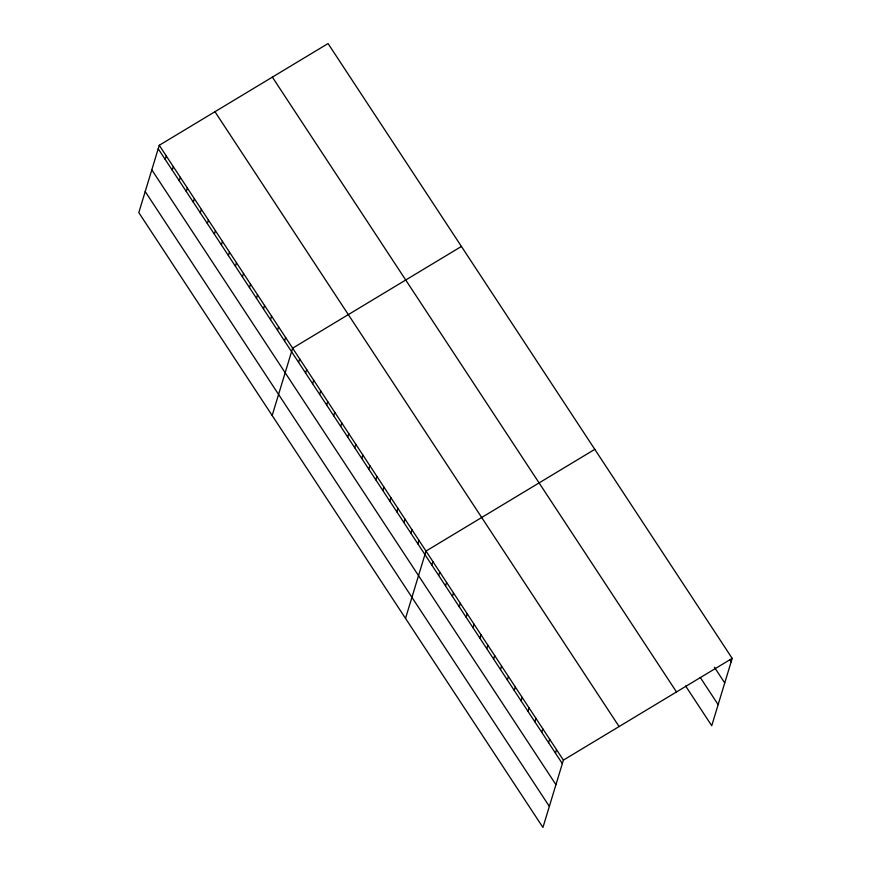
<?xml version="1.0" encoding="UTF-8"?>
<svg xmlns="http://www.w3.org/2000/svg" width="871" height="871" viewBox="0 0 871 871"><rect width="100%" height="100%" fill="white"/><g stroke="black" fill="none" stroke-linecap="round" stroke-linejoin="round"><path stroke-width="1.31" d="M159.262 145.283L138.805 212.611L542.938 827.45L563.395 760.122L732.195 658.389L328.062 43.55L159.262 145.283L563.395 760.122M165.218 159.447L166.285 155.963M172.24 170.128L173.296 166.644M179.263 180.809L180.319 177.325M186.285 191.478L187.341 187.994M193.297 202.159L194.353 198.675M200.319 212.84L201.375 209.356M207.342 223.52L208.398 220.036M214.353 234.201L215.42 230.717M221.376 244.882L222.432 241.398M228.398 255.551L229.454 252.067M235.41 266.232L236.477 262.748M242.432 276.913L243.488 273.429M249.454 287.593L250.51 284.109M256.466 298.274L257.533 294.79M263.488 308.955L264.544 305.471M270.511 319.624L271.567 316.14M277.533 330.305L278.589 326.821M284.545 340.986L285.601 337.502M272.166 415.511L292.623 348.182L461.423 246.449M298.59 362.347L299.646 358.863M305.601 373.028L306.668 369.533M312.624 383.697L313.68 380.213M319.646 394.378L320.702 390.894M326.658 405.059L327.725 401.575M333.68 415.739L334.736 412.255M340.703 426.42L341.759 422.936M347.714 437.09L348.781 433.606M354.737 447.77L355.793 444.286M361.759 458.451L362.815 454.967M368.781 469.131L369.837 465.647M375.793 479.812L376.849 476.328M382.815 490.493L383.871 487.009M389.838 501.163L390.894 497.679M396.849 511.843L397.916 508.359M403.872 522.524L404.928 519.04M410.894 533.204L411.95 529.72M417.906 543.885L418.973 540.401M405.527 618.41L425.984 551.082L594.795 449.338M431.798 565.018L432.854 561.534M438.668 575.47L439.724 571.986M445.538 585.922L446.594 582.438M452.408 596.374L453.464 592.89M459.278 606.826L460.334 603.342M466.148 617.278L467.204 613.794M473.018 627.73L474.074 624.246M479.888 638.182L480.955 634.698M486.758 648.634L487.825 645.15M493.628 659.086L494.695 655.602M500.498 669.538L501.565 666.054M507.368 679.99L508.435 676.506M514.238 690.442L515.305 686.958M521.108 700.894L522.175 697.41M527.978 711.346L529.045 707.862M534.848 721.798L535.915 718.314M541.718 732.25L542.785 728.766M548.588 742.702L549.655 739.218M555.458 753.154L556.525 749.67M732.195 658.389L711.738 725.717L685.629 686M729.756 659.783L731.139 661.873M714.427 667.262L724.737 682.94M700.273 677.475L718.14 704.65M272.362 77.127L676.495 691.955M214.963 111.717L619.096 726.545M158.206 148.767L562.328 763.606M151.804 169.834L555.938 784.673M145.207 191.544L549.34 806.383"/></g></svg>
